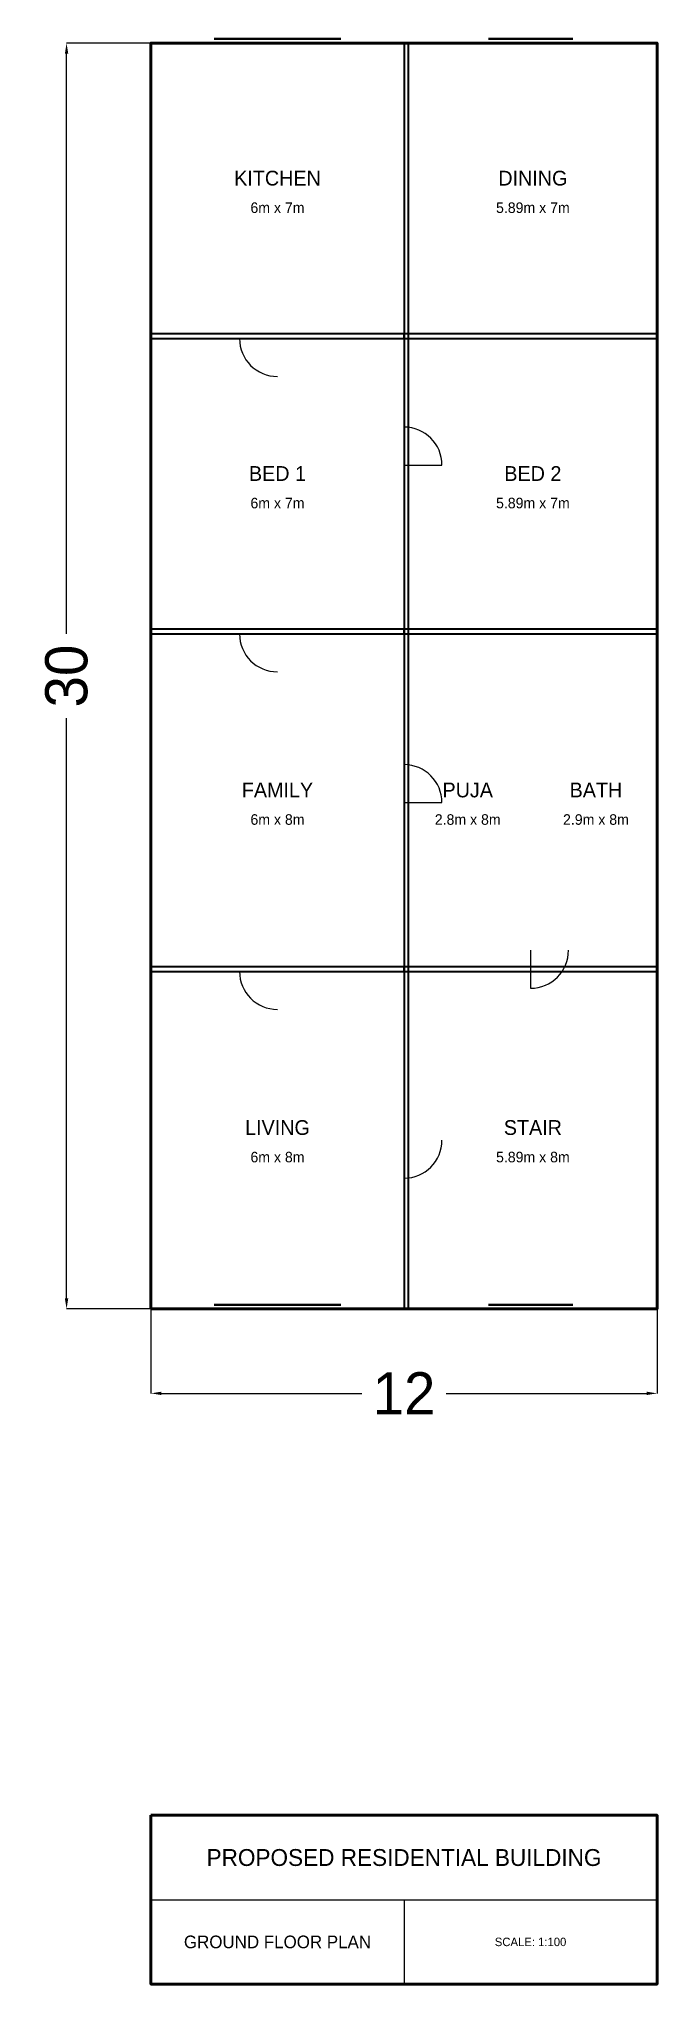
# Model space of a CAD drawing. Header units: metres. Extents: x -2.7 to 12, y -16 to 30.1.
import ezdxf
from ezdxf.enums import TextEntityAlignment as Align

# ---------------------------------------------------------------- set-up
doc = ezdxf.new("R2010")
doc.units = ezdxf.units.M
for name, color, linetype in [('DIMENSIONS', 1, 'Continuous'), ('DOORS', 6, 'Continuous'), ('TEXT', 2, 'Continuous'), ('TITLE_BLOCK', 8, 'Continuous'), ('WALLS', 7, 'Continuous'), ('WINDOWS', 4, 'Continuous')]:
    doc.layers.add(name, color=color, linetype=linetype)
doc.dimstyles.get("Standard").update_dxf_attribs({"dimtxt": 2.5, "dimasz": 2.5, "dimexe": 1.25, "dimexo": 0.625, "dimtad": 1, "dimcen": 2.5, "dimazin": 3, "dimtfac": 1, "dimtmove": 0, "dimatfit": 3})

# ---------------------------------------------------------------- blocks, each defined once
blk = doc.blocks.new('_CLOSEDFILLED')
at = {"color": 0, "linetype": 'BYBLOCK'}
blk.add_solid([(-1, 0.16), (0, 0), (-1, -0.16)], dxfattribs=at)
blk = doc.blocks.new('*D1')
for p, q in [((0, 0), (0, -2)), ((12, 0), (12, -2)), ((0.25, -2), (5, -2)), ((7, -2), (11.75, -2))]:
    blk.add_line(p, q)
at = {"layer": 'Defpoints'}
for p in [(0, 0), (12, 0), (0, -2)]:
    blk.add_point(p, dxfattribs=at)
at = {"layer": 'DIMENSIONS', "xscale": 0.25, "yscale": 0.25, "rotation": 180}
blk.add_blockref('_CLOSEDFILLED', (0, -2), dxfattribs=at)
at = {"layer": 'DIMENSIONS', "xscale": 0.25, "yscale": 0.25}
blk.add_blockref('_CLOSEDFILLED', (12, -2), dxfattribs=at)
at = {"layer": 'DIMENSIONS', "insert": (6, -2), "char_height": 1, "attachment_point": 5}
blk.add_mtext('12', dxfattribs=at)
blk = doc.blocks.new('*D2')
for p, q in [((0, 30), (-2, 30)), ((-2, 16), (-2, 29.75)), ((-2, 0.25), (-2, 14)), ((0, 0), (-2, 0))]:
    blk.add_line(p, q)
at = {"layer": 'Defpoints'}
for p in [(0, 30), (-2, 0), (0, 0)]:
    blk.add_point(p, dxfattribs=at)
at = {"layer": 'DIMENSIONS', "xscale": 0.25, "yscale": 0.25}
for p, rotation in [((-2, 30), 90), ((-2, 0), 270)]:
    blk.add_blockref('_CLOSEDFILLED', p, dxfattribs=dict(at, rotation=rotation))
at = {"layer": 'DIMENSIONS', "insert": (-2, 15), "char_height": 1, "attachment_point": 5, "rotation": 90}
blk.add_mtext('30', dxfattribs=at)

msp = doc.modelspace()

# ---------------------------------------------------------------- linework, layer by layer
at = {"layer": 'DOORS'}
for p, q in [((3, 23), (2.1, 23)), ((6, 20), (6.9, 20)), ((3, 16), (2.1, 16)), ((6, 12), (6.9, 12)), ((9, 8.5), (9, 7.6)), ((3, 8), (2.1, 8)), ((6, 4), (6, 3.1))]:
    msp.add_line(p, q, dxfattribs=at)
for centre, start, end in [((3, 23), 180, 270), ((6, 20), 0, 90), ((3, 16), 180, 270), ((6, 12), 0, 90), ((9, 8.5), 270, 360), ((3, 8), 180, 270), ((6, 4), 270, 360)]:
    msp.add_arc(centre, 0.9, start, end, dxfattribs=at)
at = {"layer": 'TITLE_BLOCK'}
for p, q in [((0, -14), (12, -14)), ((6, -14), (6, -16))]:
    msp.add_line(p, q, dxfattribs=at)
at = {"layer": 'TITLE_BLOCK', "lineweight": 50}
msp.add_lwpolyline([(0, -12), (12, -12), (12, -16), (0, -16)], close=True, dxfattribs=at)
at = {"layer": 'WALLS', "lineweight": 50}
msp.add_lwpolyline([(0, 0), (12, 0), (12, 30), (0, 30)], close=True, dxfattribs=at)
at = {"layer": 'WALLS', "lineweight": 35}
for points in [[(6, 0), (6.11, 0), (6.11, 30), (6, 30)], [(0, 23), (6, 23), (6, 23.11), (0, 23.11)], [(6, 23), (12, 23), (12, 23.11), (6, 23.11)], [(0, 16), (6, 16), (6, 16.11), (0, 16.11)], [(6, 16), (12, 16), (12, 16.11), (6, 16.11)], [(0, 8), (6, 8), (6, 8.11), (0, 8.11)], [(6, 8), (12, 8), (12, 8.11), (6, 8.11)]]:
    msp.add_lwpolyline(points, close=True, dxfattribs=at)
at = {"layer": 'WINDOWS', "lineweight": 40}
for p, q in [((1.5, 30.1), (4.5, 30.1)), ((1.5, 30), (4.5, 30)), ((8, 30.1), (10, 30.1)), ((8, 30), (10, 30)), ((0, 4.1), (0, 6.1)), ((0, 4), (0, 6)), ((1.5, 0.1), (4.5, 0.1)), ((1.5, 0), (4.5, 0)), ((8, 0.1), (10, 0.1)), ((8, 0), (10, 0))]:
    msp.add_line(p, q, dxfattribs=at)

# ---------------------------------------------------------------- texts
at = {"layer": 'TEXT'}
for s, height, p in [('KITCHEN', 0.35, (3, 26.8)), ('DINING', 0.35, (9.055, 26.8)), ('6m x 7m', 0.25, (3, 26.1)), ('5.89m x 7m', 0.25, (9.055, 26.1)), ('BED 1', 0.35, (3, 19.8)), ('BED 2', 0.35, (9.055, 19.8)), ('6m x 7m', 0.25, (3, 19.1)), ('5.89m x 7m', 0.25, (9.055, 19.1)), ('FAMILY', 0.35, (3, 12.3)), ('PUJA', 0.35, (7.51, 12.3)), ('BATH', 0.35, (10.55, 12.3)), ('6m x 8m', 0.25, (3, 11.6)), ('2.8m x 8m', 0.25, (7.51, 11.6)), ('2.9m x 8m', 0.25, (10.55, 11.6)), ('LIVING', 0.35, (3, 4.3)), ('STAIR', 0.35, (9.055, 4.3)), ('6m x 8m', 0.25, (3, 3.6)), ('5.89m x 8m', 0.25, (9.055, 3.6))]:
    msp.add_text(s, height=height, dxfattribs=at).set_placement(p, align=Align.MIDDLE_CENTER)
at = {"layer": 'TITLE_BLOCK'}
for s, height, p in [('PROPOSED RESIDENTIAL BUILDING', 0.4, (6, -13)), ('GROUND FLOOR PLAN', 0.3, (3, -15)), ('SCALE: 1:100', 0.2, (9, -15))]:
    msp.add_text(s, height=height, dxfattribs=at).set_placement(p, align=Align.MIDDLE_CENTER)

# ---------------------------------------------------------------- dimensions: what is measured, and where the dimension line sits
at = {"layer": 'DIMENSIONS'}
dim = msp.add_linear_dim(base=(-2, 0), p1=(0, 0), p2=(0, 30), angle=90, dimstyle='Standard', dxfattribs=at)
dim.commit()
dim.dimension.update_dxf_attribs({"geometry": '*D2', "text_midpoint": (-2, 15)})
dim = msp.add_linear_dim(base=(0, -2), p1=(0, 0), p2=(12, 0), dimstyle='Standard', dxfattribs=at)
dim.commit()
dim.dimension.update_dxf_attribs({"geometry": '*D1', "text_midpoint": (6, -2)})

doc.saveas('drawing.dxf')
